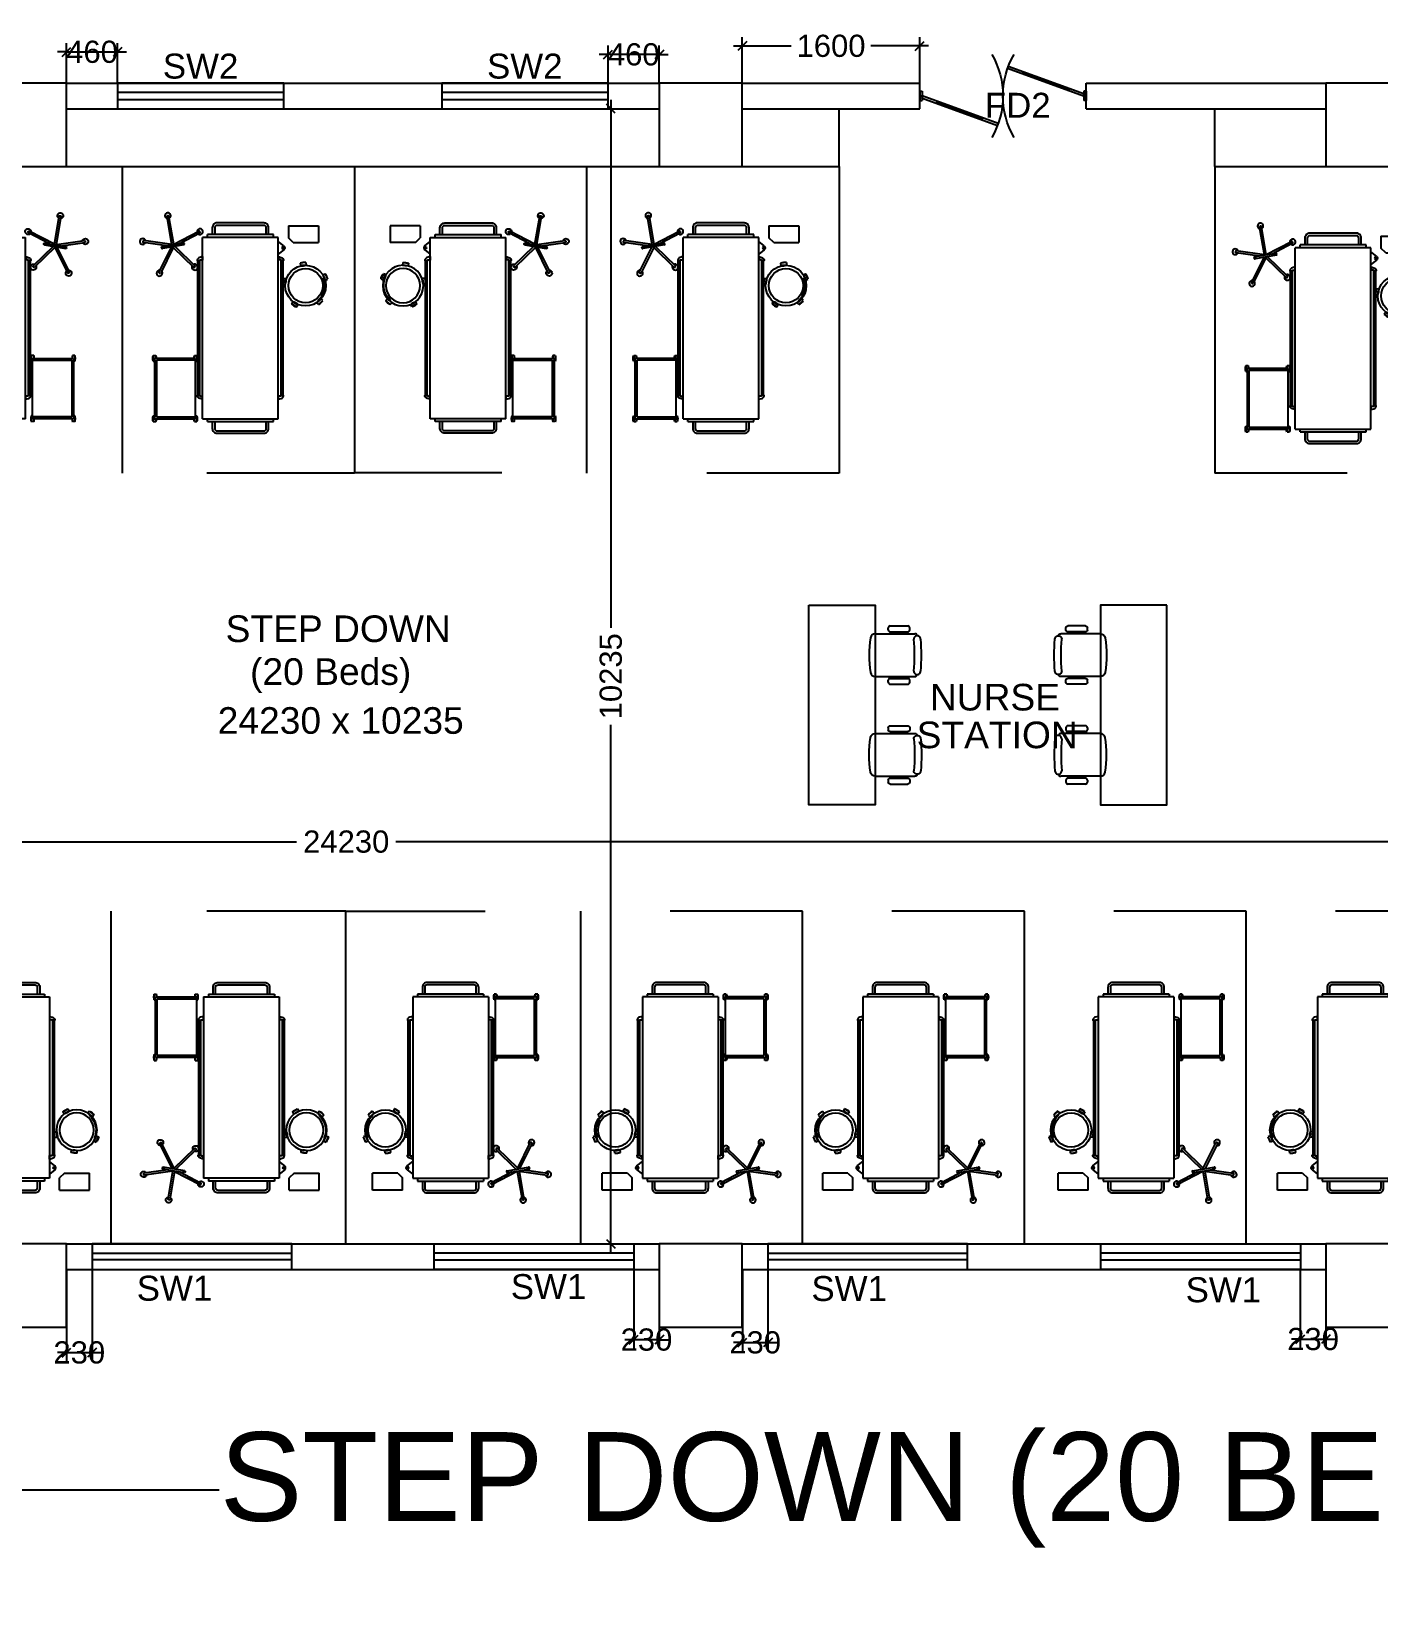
# Model space of a CAD drawing. Extents: x 7897917 to 8423973, y -6487334 to -6173396.
# Drawn here: x 8010375 to 8022522, y -6375462 to -6361314 of the extents above; entities that cross this region are included whole.
import ezdxf
from ezdxf.enums import TextEntityAlignment as Align

# ---------------------------------------------------------------- set-up
doc = ezdxf.new("R2010")
doc.units = 0
doc.header["$LTSCALE"] = 600
doc.header["$MEASUREMENT"] = 0
doc.header["$PDMODE"] = 35
doc.layers.get('0').update_dxf_attribs({"linetype": 'CONTINUOUS'})
doc.layers.get('Defpoints').update_dxf_attribs({"linetype": 'CONTINUOUS'})
for name, color, linetype in [('Beds', 33, 'CONTINUOUS'), ('Counter', 7, 'CONTINUOUS'), ('DIM-TEXT', 8, 'CONTINUOUS'), ('Fire Door', 10, 'CONTINUOUS'), ('FURN', 32, 'CONTINUOUS'), ('furniture', 33, 'CONTINUOUS'), ('joinery', 7, 'CONTINUOUS'), ('LA-column', 3, 'CONTINUOUS'), ('LOADING', 140, 'CONTINUOUS'), ('PARTI', 21, 'CONTINUOUS'), ('Room Dim', 1, 'CONTINUOUS'), ('TEXT', 6, 'CONTINUOUS'), ('Walls', 7, 'CONTINUOUS'), ('WIN', 151, 'CONTINUOUS'), ('Working Dim', 5, 'CONTINUOUS')]:
    doc.layers.add(name, color=color, linetype=linetype)
doc.styles.add('ari', font='arial.ttf')
doc.styles.add('ARIAL', font='arial.ttf')
doc.styles.add('RT', font='romant.shx')
doc.linetypes.add('ZIGZAG', pattern='A,0.0001,-0.2,[131,ltypeshp.shx,S=0.2,R=0,X=-0.2,Y=0],-0.4,[131,ltypeshp.shx,S=0.2,R=180,X=0.2,Y=0],-0.2', length=0.8001)
doc.dimstyles.new('int. dim', dxfattribs={"dimtxt": 450, "dimasz": 80, "dimexe": 80, "dimexo": 0, "dimgap": 70, "dimtad": 0, "dimdec": 0, "dimzin": 12, "dimdsep": 46, "dimtxsty": 'ari', "dimblk": 'OBLIQUE', "dimcen": 2, "dimdle": 80, "dimclrd": 256, "dimclre": 256, "dimclrt": 6, "dimadec": 0, "dimazin": 0, "dimtfac": 1, "dimtdec": 0, "dimtix": 1, "dimtmove": 2, "dimatfit": 3, "dimfxl": 1, "dimtolj": 1, "dimtzin": 0, "dimlwd": -1, "dimlwe": -1, "dimarcsym": 0})
doc.dimstyles.new('TEXT', dxfattribs={"dimscale": 0, "dimtxt": 600, "dimasz": 300, "dimexe": 300, "dimexo": 30, "dimgap": 50, "dimtad": 0, "dimdec": 0, "dimzin": 0, "dimdsep": 46, "dimtxsty": 'RT', "dimblk": 'OBLIQUE', "dimcen": 0.09, "dimdle": 300, "dimclrd": 256, "dimclre": 256, "dimclrt": 170, "dimadec": 0, "dimazin": 0, "dimtfac": 1, "dimtdec": 0, "dimtofl": 0, "dimtmove": 2, "dimatfit": 3, "dimfxl": 1, "dimfrac": 2, "dimtolj": 1, "dimtzin": 0, "dimlwd": -1, "dimlwe": -1, "dimarcsym": 0})

# ---------------------------------------------------------------- blocks, each defined once
blk = doc.blocks.new('_Oblique')
at = {"color": 0, "linetype": 'ByBlock', "lineweight": -2}
blk.add_line((-0.5, -0.5), (0.5, 0.5), dxfattribs=at)
blk = doc.blocks.new('*D229')
at = {"layer": 'Defpoints', "color": 0, "linetype": 'Continuous', "transparency": 16777216}
for p in [(8038814, -6372926, 18), (7997754, -6373078), (8038814, -6374464)]:
    blk.add_point(p, dxfattribs=at)
at = {"layer": 'DIM-TEXT', "transparency": 16777216}
for p, q in [((8038814, -6372926), (8038814, -6374764)), ((7997754, -6373078), (7997754, -6374764)), ((7997454, -6374464), (8012068, -6374464)), ((8039114, -6374464), (8024501, -6374464))]:
    blk.add_line(p, q, dxfattribs=at)
at = {"layer": 'DIM-TEXT', "linetype": 'Continuous', "transparency": 16777216, "xscale": 300, "yscale": 300, "zscale": 300, "rotation": 180}
blk.add_blockref('_Oblique', (7997754, -6374464), dxfattribs=at)
at = {"layer": 'DIM-TEXT', "linetype": 'Continuous', "transparency": 16777216, "xscale": 300, "yscale": 300, "zscale": 300}
blk.add_blockref('_Oblique', (8038814, -6374464), dxfattribs=at)
at = {"layer": 'DIM-TEXT', "color": 170, "linetype": 'Continuous', "transparency": 16777216, "insert": (8018284, -6374464), "char_height": 750, "attachment_point": 5, "style": 'ari'}
blk.add_mtext('\\A1;{\\H1.067x;STEP DOWN (20 BEDS) }', dxfattribs=at)
blk = doc.blocks.new('HF12177-P')
for p, q in [((-0.02, -0.007), (-0.189, 0.225)), ((0, 0), (-0.172, 0.237)), ((0, 0), (0.172, 0.237)), ((0.02, -0.007), (0.189, 0.225)), ((-0.063, -0.027), (-0.295, -0.102)), ((-0.01, -0.031), (-0.289, -0.121)), ((-0.12, -0.015), (-0.12, -0.019)), ((-0.112, -0.007), (0.112, -0.007)), ((-0.112, -0.027), (0.112, -0.027)), ((-0.1, -0.007), (-0.1, -0.027)), ((-0.01, -0.031), (-0.01, -0.324)), ((0.01, -0.031), (0.01, -0.324)), ((0.01, -0.031), (0.289, -0.121)), ((0.063, -0.027), (0.295, -0.102)), ((0.1, -0.007), (0.1, -0.027)), ((0.12, -0.015), (0.12, -0.019))]:
    blk.add_line(p, q)
for centre, radius, start, end in [((-0.185, 0.238), 0.03, 325.4712, 286.5288), ((-0.182, 0.23), 0.008, 126.3733, 216), ((0, -0.017), 0.315, 125.6267, 126.3733), ((-0.179, 0.233), 0.008, 36, 125.6267), ((0.185, 0.238), 0.03, 253.4712, 214.5288), ((0.179, 0.233), 0.008, 54.3733, 144), ((0, -0.017), 0.315, 53.6267, 54.3733), ((0.182, 0.23), 0.008, 324, 53.6267), ((-0.3, -0.114), 0.03, 37.4712, 358.5288), ((-0.293, -0.11), 0.008, 108, 197.6267), ((0, -0.017), 0.315, 197.6267, 198.3733), ((-0.291, -0.114), 0.008, 198.3733, 288), ((-0.112, -0.015), 0.008, 90, 180), ((-0.112, -0.019), 0.008, 180, 270), ((0.112, -0.015), 0.008, 0, 90), ((0.112, -0.019), 0.008, 270, 0), ((0.3, -0.114), 0.03, 181.4712, 142.5288), ((0.291, -0.114), 0.008, 252, 341.6267), ((0.293, -0.11), 0.008, 342.3733, 72), ((0, -0.017), 0.315, 341.6267, 342.3733), ((0, -0.332), 0.03, 109.4712, 70.5288), ((-0.002, -0.324), 0.008, 180, 269.6267), ((0.002, -0.324), 0.008, 270.3733, 0), ((0, -0.017), 0.315, 269.6267, 270.3733)]:
    blk.add_arc(centre, radius, start, end)
blk = doc.blocks.new('HF10037A-P')
for p, q in [((-0.03, 0.413), (-0.03, 0.388)), ((0.03, 0.413), (-0.03, 0.413)), ((0.03, 0.388), (-0.03, 0.388)), ((0.03, 0.413), (0.03, 0.388)), ((-0.216, 0.279), (-0.23, 0.221)), ((-0.23, 0.221), (-0.206, 0.215)), ((-0.216, 0.279), (-0.192, 0.273)), ((-0.192, 0.273), (-0.206, 0.215)), ((0.191, 0.27), (0.215, 0.277)), ((0.191, 0.27), (0.209, 0.212)), ((0.191, 0.237), (0.2, 0.24)), ((0.209, 0.212), (0.233, 0.22)), ((0.215, 0.277), (0.233, 0.22)), ((-0.164, 0.006), (-0.149, 0.026)), ((-0.164, 0.006), (-0.116, -0.03)), ((-0.149, 0.026), (-0.101, -0.01)), ((0.096, -0.011), (0.146, 0.023)), ((0.111, 0.011), (0.116, 0.003)), ((0.111, -0.031), (0.16, 0.003)), ((0.16, 0.003), (0.146, 0.023)), ((-0.116, -0.03), (-0.101, -0.01)), ((0.111, -0.031), (0.096, -0.011))]:
    blk.add_line(p, q)
for radius in [0.21, 0.177]:
    blk.add_circle((0, 0.177), radius)
for centre, radius, start, end in [((0, 0.325), 0.0925, 71.0754, 108.9246), ((0, 0.475), 0.0925, 251.0754, 288.9246), ((-0.138, 0.229), 0.0925, 147.3419, 185.1912), ((-0.284, 0.265), 0.0925, 327.3419, 5.1912), ((0, 0.177), 0.2, 303.6037, 17.3657), ((0.284, 0.268), 0.0925, 178.8412, 216.6904), ((0.141, 0.222), 0.0925, 358.8412, 36.6904), ((-0.087, 0.058), 0.0925, 214.1875, 252.0368), ((-0.177, -0.062), 0.0925, 34.1875, 72.0368), ((0.171, -0.066), 0.0925, 105.5121, 143.3614), ((0.086, 0.058), 0.0925, 285.5121, 323.3614)]:
    blk.add_arc(centre, radius, start, end)
blk = doc.blocks.new('ME17678-P')
at = {"layer": 'furniture', "color": 21}
for p, q in [((-0.05, 0.175), (0.26, 0.175)), ((-0.05, 0.175), (-0.05, 0.05)), ((0.26, 0.175), (0.26, 0)), ((0, 0), (-0.05, 0.05)), ((0, 0), (0.26, 0))]:
    blk.add_line(p, q, dxfattribs=at)
blk = doc.blocks.new('A$C6969112B')
at = {"layer": 'furniture', "color": 8}
for p, q in [((428, 1689), (478, 1729)), ((478, 1766), (1160, 1766)), ((478, 131), (478, 1766)), ((521, 1793), (1116, 1793)), ((521, 1766), (521, 1793)), ((1116, 1766), (1116, 1793)), ((1160, 131), (1160, 1766)), ((428, 1654), (478, 1615)), ((432, 1559), (432, 1557)), ((434, 343), (434, 1557)), ((451, 343), (451, 1557)), ((453, 1559), (453, 1557)), ((476, 1595), (476, 1561)), ((1162, 1595), (1162, 1561)), ((1185, 1559), (1185, 1557)), ((1186, 343), (1186, 1557)), ((1204, 343), (1204, 1557)), ((1205, 1559), (1205, 1557)), ((1234, 703), (1212, 703)), ((1212, 703), (1212, 650)), ((1223, 650), (1212, 650)), ((1223, 131), (1223, 676)), ((1223, 676), (1594, 676)), ((1223, 659), (1577, 659)), ((1234, 703), (1234, 676)), ((1577, 659), (1577, 148)), ((1605, 703), (1583, 703)), ((1583, 703), (1583, 676)), ((1594, 676), (1594, 131)), ((1605, 650), (1594, 650)), ((1605, 703), (1605, 650)), ((432, 340), (432, 343)), ((453, 340), (453, 343)), ((476, 304), (476, 339)), ((1162, 304), (1162, 339)), ((1185, 340), (1185, 343)), ((1205, 340), (1205, 343)), ((1223, 157), (1212, 157)), ((1212, 157), (1212, 105)), ((1577, 148), (1223, 148)), ((1605, 157), (1594, 157)), ((1605, 157), (1605, 105)), ((1160, 131), (478, 131)), ((521, 105), (521, 131)), ((1116, 105), (521, 105)), ((1116, 105), (1116, 131)), ((1234, 105), (1212, 105)), ((1594, 131), (1223, 131)), ((1234, 131), (1234, 105)), ((1583, 131), (1583, 105)), ((1605, 105), (1583, 105))]:
    blk.add_line(p, q, dxfattribs=at)
for points in [[(565, 1793), (565, 1854, -0.414214), (608, 1897), (1029, 1897, -0.414214), (1073, 1854), (1073, 1793)], [(587, 1793), (587, 1854, -0.414214), (608, 1875), (1029, 1875, -0.414214), (1051, 1854), (1051, 1793)], [(476, 1593), (451, 1585, 0.318781), (430, 1563), (430, 1559), (455, 1559), (455, 1563), (476, 1563)], [(1162, 1593), (1186, 1585, -0.318781), (1208, 1563), (1208, 1559), (1182, 1559), (1182, 1563), (1162, 1563)], [(476, 307), (451, 314, -0.318781), (430, 336), (430, 340), (455, 340), (455, 336), (476, 336)], [(1162, 307), (1186, 314, 0.318781), (1208, 336), (1208, 340), (1182, 340), (1182, 336), (1162, 336)], [(1073, 105), (1073, 44, -0.414214), (1029, 0), (608, 0, -0.414214), (565, 44), (565, 105)], [(1051, 105), (1051, 44, -0.414214), (1029, 22), (608, 22, -0.414214), (587, 44), (587, 105)]]:
    blk.add_lwpolyline(points, format="xyb", dxfattribs=at)
for points in [[(432, 1557), (453, 1557)], [(476, 1595), (478, 1595)], [(476, 1561), (478, 1561)], [(1162, 1595), (1160, 1595)], [(1162, 1561), (1160, 1561)], [(1205, 1557), (1185, 1557)], [(432, 343), (453, 343)], [(476, 339), (478, 339)], [(476, 304), (478, 304)], [(1162, 339), (1160, 339)], [(1162, 304), (1160, 304)], [(1205, 343), (1185, 343)]]:
    blk.add_lwpolyline(points, dxfattribs=at)
blk.add_circle((435, 1672), 9.27, dxfattribs=at)
for centre, radius, start, end in [((441, 1672), 21.4, 125.427, 234.573), ((1289, 676), 80.7, 161.0754, 198.9246), ((1158, 676), 80.7, 0, 18.9246), ((1660, 676), 80.7, 161.0754, 180), ((1529, 676), 80.7, 341.0754, 18.9246), ((1289, 131), 80.7, 161.0754, 198.9246), ((1529, 131), 80.7, 341.0754, 18.9246), ((1158, 131), 80.7, 341.0754, 0), ((1660, 131), 80.7, 180, 198.9246)]:
    blk.add_arc(centre, radius, start, end, dxfattribs=at)
at = {"layer": 'LOADING', "color": 8, "yscale": 872.7299101983663, "zscale": 872.7299101979671}
for name, p, xscale, rotation in [('HF12177-P', (1425, 1676), -872.7299101979006, 170.2976301882088), ('HF10037A-P', (215, 1178), -872.7299102004868, 353.6512974186875)]:
    blk.add_blockref(name, p, dxfattribs=dict(at, xscale=xscale, rotation=rotation))
at = {"layer": 'LOADING', "color": 8, "xscale": -872.7299101983663, "yscale": 872.7299101983663, "zscale": 872.7299101979671}
blk.add_blockref('ME17678-P', (343, 1719), dxfattribs=at)
blk = doc.blocks.new('A$C3F1C328A')
at = {"layer": 'furniture'}
for p, q in [((355, 204), (-2, 204)), ((44, 238), (44, 257)), ((221, 274), (61, 274)), ((221, 221), (61, 221)), ((172, 204), (172, 221)), ((196, 204), (196, 221)), ((238, 238), (238, 257)), ((355, -182), (-2, -182)), ((44, -234), (44, -216)), ((221, -199), (61, -199)), ((221, -251), (61, -251)), ((172, -199), (172, -182)), ((196, -199), (196, -182)), ((238, -234), (238, -216))]:
    blk.add_line(p, q, dxfattribs=at)
at = {"layer": 'furniture', "extrusion": (0, 0, -1)}
for centre, major_axis, start_param, end_param in [((1541, 11), (1599, -105), 2.986471, 3.166131), ((-24, 155), (21.7, -21.7), 2.356194, 5.497787), ((-2, 182), (-15.5, -15.5), 0.934239, 2.356194), ((1555, 11), (11, -1555), 1.485446, 1.670638), ((61, 257), (-12.1, -12.1), 0.785398, 2.356194), ((61, 238), (12.1, -12.1), 0.785398, 2.356194), ((221, 257), (12.1, -12.1), 3.926991, 5.497787), ((221, 238), (-12.1, -12.1), 3.926991, 5.497787), ((355, 160), (-12.6, -41.9), 2.848497, 4.251168), ((-525, 11), (9, -936), 4.553487, 4.889738), ((-24, -133), (21.7, -21.7), 5.497787, 8.63938), ((-2, -160), (15.5, -15.5), 0.785398, 2.207354), ((61, -216), (-12.1, -12.1), 0.785398, 2.356194), ((61, -234), (12.1, -12.1), 0.785398, 2.356194), ((221, -216), (12.1, -12.1), 3.926991, 5.497787), ((221, -234), (-12.1, -12.1), 3.926991, 5.497787), ((355, -138), (0.5, -43.8), -1.391051, 0.011619)]:
    blk.add_ellipse(centre, major_axis=major_axis, ratio=1, start_param=start_param, end_param=end_param, dxfattribs=at)
blk = doc.blocks.new('*D884')
at = {"layer": 'Defpoints', "color": 0, "transparency": 16777216}
for p in [(8001099, -6368620), (8025329, -6368588), (8001099, -6369016)]:
    blk.add_point(p, dxfattribs=at)
at = {"layer": 'Working Dim', "transparency": 16777216}
for p, q in [((8001019, -6368620), (8012766, -6368620)), ((8001099, -6369016), (8001099, -6368540)), ((8025409, -6368620), (8013661, -6368620)), ((8025329, -6368588), (8025329, -6368700))]:
    blk.add_line(p, q, dxfattribs=at)
at = {"layer": 'Working Dim', "transparency": 16777216, "xscale": 80, "yscale": 80, "zscale": 80, "rotation": 180}
blk.add_blockref('_Oblique', (8001099, -6368620), dxfattribs=at)
at = {"layer": 'Working Dim', "transparency": 16777216, "xscale": 80, "yscale": 80, "zscale": 80}
blk.add_blockref('_Oblique', (8025329, -6368620), dxfattribs=at)
at = {"layer": 'Working Dim', "color": 6, "transparency": 16777216, "insert": (8013214, -6368620), "char_height": 200, "attachment_point": 5, "style": 'ari'}
blk.add_mtext('\\A1;24230', dxfattribs=at)
blk = doc.blocks.new('*D1264')
at = {"layer": 'Defpoints', "color": 0, "transparency": 16777216}
for p in [(8018385, -6361445), (8016785, -6361781, 1), (8018385, -6361781, 1)]:
    blk.add_point(p, dxfattribs=at)
at = {"layer": 'Working Dim', "transparency": 16777216}
for p, q in [((8016785, -6361781), (8016785, -6361365)), ((8018385, -6361781), (8018385, -6361365)), ((8016705, -6361445), (8017226, -6361445)), ((8018465, -6361445), (8017944, -6361445))]:
    blk.add_line(p, q, dxfattribs=at)
at = {"layer": 'Working Dim', "transparency": 16777216, "xscale": 80, "yscale": 80, "zscale": 80, "rotation": 180}
blk.add_blockref('_Oblique', (8016785, -6361445), dxfattribs=at)
at = {"layer": 'Working Dim', "transparency": 16777216, "xscale": 80, "yscale": 80, "zscale": 80}
blk.add_blockref('_Oblique', (8018385, -6361445), dxfattribs=at)
at = {"layer": 'Working Dim', "color": 6, "transparency": 16777216, "insert": (8017585, -6361445), "char_height": 200, "attachment_point": 5, "style": 'ari'}
blk.add_mtext('\\A1;1600', dxfattribs=at)
blk = doc.blocks.new('*D1278')
at = {"layer": 'Defpoints', "color": 0, "transparency": 16777216}
for p in [(8010692, -6372476), (8010922, -6372476), (8010922, -6373226)]:
    blk.add_point(p, dxfattribs=at)
at = {"layer": 'Working Dim', "transparency": 16777216}
for p, q in [((8010692, -6372476), (8010692, -6373306)), ((8010922, -6372476), (8010922, -6373306)), ((8010692, -6373226), (8010612, -6373226)), ((8010692, -6373226), (8010922, -6373226)), ((8010922, -6373226), (8011002, -6373226))]:
    blk.add_line(p, q, dxfattribs=at)
at = {"layer": 'Working Dim', "transparency": 16777216, "xscale": 80, "yscale": 80, "zscale": 80}
blk.add_blockref('_Oblique', (8010692, -6373226), dxfattribs=at)
at = {"layer": 'Working Dim', "transparency": 16777216, "xscale": 80, "yscale": 80, "zscale": 80, "rotation": 180}
blk.add_blockref('_Oblique', (8010922, -6373226), dxfattribs=at)
at = {"layer": 'Working Dim', "color": 6, "transparency": 16777216, "insert": (8010807, -6373226), "char_height": 200, "attachment_point": 5, "style": 'ari'}
blk.add_mtext('\\A1;230', dxfattribs=at)
blk = doc.blocks.new('*D1279')
at = {"layer": 'Defpoints', "color": 0, "transparency": 16777216}
for p in [(8015806, -6372476), (8016036, -6372476), (8015806, -6373110)]:
    blk.add_point(p, dxfattribs=at)
at = {"layer": 'Working Dim', "transparency": 16777216}
for p, q in [((8015806, -6372476), (8015806, -6373190)), ((8016036, -6372476), (8016036, -6373190)), ((8015806, -6373110), (8015726, -6373110)), ((8016036, -6373110), (8015806, -6373110)), ((8016036, -6373110), (8016116, -6373110))]:
    blk.add_line(p, q, dxfattribs=at)
at = {"layer": 'Working Dim', "transparency": 16777216, "xscale": 80, "yscale": 80, "zscale": 80}
blk.add_blockref('_Oblique', (8015806, -6373110), dxfattribs=at)
at = {"layer": 'Working Dim', "transparency": 16777216, "xscale": 80, "yscale": 80, "zscale": 80, "rotation": 180}
blk.add_blockref('_Oblique', (8016036, -6373110), dxfattribs=at)
at = {"layer": 'Working Dim', "color": 6, "transparency": 16777216, "insert": (8015921, -6373110), "char_height": 200, "attachment_point": 5, "style": 'ari'}
blk.add_mtext('\\A1;230', dxfattribs=at)
blk = doc.blocks.new('*D1280')
at = {"layer": 'Defpoints', "color": 0, "transparency": 16777216}
for p in [(8016786, -6372476), (8017016, -6372476), (8017016, -6373135)]:
    blk.add_point(p, dxfattribs=at)
at = {"layer": 'Working Dim', "transparency": 16777216}
for p, q in [((8016786, -6372476), (8016786, -6373215)), ((8017016, -6372476), (8017016, -6373215)), ((8016786, -6373135), (8016706, -6373135)), ((8016786, -6373135), (8017016, -6373135)), ((8017016, -6373135), (8017096, -6373135))]:
    blk.add_line(p, q, dxfattribs=at)
at = {"layer": 'Working Dim', "transparency": 16777216, "xscale": 80, "yscale": 80, "zscale": 80}
blk.add_blockref('_Oblique', (8016786, -6373135), dxfattribs=at)
at = {"layer": 'Working Dim', "transparency": 16777216, "xscale": 80, "yscale": 80, "zscale": 80, "rotation": 180}
blk.add_blockref('_Oblique', (8017016, -6373135), dxfattribs=at)
at = {"layer": 'Working Dim', "color": 6, "transparency": 16777216, "insert": (8016901, -6373135), "char_height": 200, "attachment_point": 5, "style": 'ari'}
blk.add_mtext('\\A1;230', dxfattribs=at)
blk = doc.blocks.new('*D1281')
at = {"layer": 'Defpoints', "color": 0, "transparency": 16777216}
for p in [(8021816, -6372476), (8022046, -6372476), (8022046, -6373105)]:
    blk.add_point(p, dxfattribs=at)
at = {"layer": 'Working Dim', "transparency": 16777216}
for p, q in [((8021816, -6372476), (8021816, -6373185)), ((8022046, -6372476), (8022046, -6373185)), ((8021816, -6373105), (8021736, -6373105)), ((8021816, -6373105), (8022046, -6373105)), ((8022046, -6373105), (8022126, -6373105))]:
    blk.add_line(p, q, dxfattribs=at)
at = {"layer": 'Working Dim', "transparency": 16777216, "xscale": 80, "yscale": 80, "zscale": 80}
blk.add_blockref('_Oblique', (8021816, -6373105), dxfattribs=at)
at = {"layer": 'Working Dim', "transparency": 16777216, "xscale": 80, "yscale": 80, "zscale": 80, "rotation": 180}
blk.add_blockref('_Oblique', (8022046, -6373105), dxfattribs=at)
at = {"layer": 'Working Dim', "color": 6, "transparency": 16777216, "insert": (8021931, -6373105), "char_height": 200, "attachment_point": 5, "style": 'ari'}
blk.add_mtext('\\A1;230', dxfattribs=at)
blk = doc.blocks.new('*D1477')
at = {"layer": 'Defpoints', "color": 0, "transparency": 16777216}
for p in [(8015289, -6362011), (8015307, -6372246), (8015600, -6372246)]:
    blk.add_point(p, dxfattribs=at)
at = {"layer": 'Working Dim', "transparency": 16777216}
for p, q in [((8015600, -6361931), (8015600, -6366690)), ((8015289, -6362011), (8015680, -6362011)), ((8015600, -6372326), (8015600, -6367566)), ((8015307, -6372246), (8015680, -6372246))]:
    blk.add_line(p, q, dxfattribs=at)
at = {"layer": 'Working Dim', "transparency": 16777216, "xscale": 80, "yscale": 80, "zscale": 80}
for p, rotation in [((8015600, -6362011), 90), ((8015600, -6372246), 270)]:
    blk.add_blockref('_Oblique', p, dxfattribs=dict(at, rotation=rotation))
at = {"layer": 'Working Dim', "color": 6, "transparency": 16777216, "insert": (8015600, -6367128), "char_height": 200, "attachment_point": 5, "rotation": 90, "style": 'ari'}
blk.add_mtext('\\A1;10235', dxfattribs=at)
blk = doc.blocks.new('A$C15456D16')
at = {"layer": 'Fire Door'}
for p, q in [((969, -4), (56, 329)), ((969, -4), (56, 329)), ((969, -4), (56, 329)), ((979, 23), (65, 355)), ((979, 23), (65, 355)), ((979, 23), (65, 355)), ((248, 289), (238, 262)), ((248, 289), (238, 262)), ((248, 289), (238, 262)), ((791, 76), (243, 276)), ((791, 76), (243, 276)), ((791, 76), (243, 276)), ((-1000, 56), (-972, 56)), ((-1000, -56), (-1000, 56)), ((-1000, 56), (-972, 56)), ((-1000, -56), (-1000, 56)), ((-1000, 56), (-972, 56)), ((-1000, -56), (-1000, 56)), ((-979, -23), (-969, 4)), ((-979, -23), (-969, 4)), ((-979, -23), (-969, 4)), ((-972, -56), (-972, 56)), ((-972, -56), (-972, 56)), ((-972, -56), (-972, 56)), ((-969, 4), (-56, -329)), ((-969, 4), (-56, -329)), ((-969, 4), (-56, -329)), ((796, 89), (786, 63)), ((796, 89), (786, 63)), ((796, 89), (786, 63)), ((979, 23), (969, -4)), ((979, 23), (969, -4)), ((979, 23), (969, -4)), ((1000, 56), (972, 56)), ((972, -56), (972, 56)), ((1000, 56), (972, 56)), ((972, -56), (972, 56)), ((1000, 56), (972, 56)), ((972, -56), (972, 56)), ((1000, -56), (1000, 56)), ((1000, -56), (1000, 56)), ((1000, -56), (1000, 56)), ((-1000, -56), (-972, -56)), ((-1000, -56), (-972, -56)), ((-1000, -56), (-972, -56)), ((-979, -23), (-65, -355)), ((-979, -23), (-65, -355)), ((-979, -23), (-65, -355)), ((-796, -89), (-786, -63)), ((-796, -89), (-786, -63)), ((-796, -89), (-786, -63)), ((-791, -76), (-243, -276)), ((-791, -76), (-243, -276)), ((-791, -76), (-243, -276)), ((1000, -56), (972, -56)), ((1000, -56), (972, -56)), ((1000, -56), (972, -56)), ((-238, -262), (-248, -289)), ((-238, -262), (-248, -289)), ((-238, -262), (-248, -289))]:
    blk.add_line(p, q, dxfattribs=at)
at = {"layer": 'Fire Door', "extrusion": (0, 0, -1)}
for centre, major_axis, start_param, end_param in [((-1000, 0), (-1000, 0), 2.617886, 3.665084), ((-1000, 0), (-1000, 0), 2.617886, 3.665084), ((-1000, 0), (-1000, 0), 2.617886, 3.665084), ((1000, 0), (1000, 0), 2.618102, 3.665299), ((1000, 0), (1000, 0), 2.618102, 3.665299), ((1000, 0), (1000, 0), 2.618102, 3.665299)]:
    blk.add_ellipse(centre, major_axis=major_axis, ratio=1, start_param=start_param, end_param=end_param, dxfattribs=at)
blk = doc.blocks.new('*D1721')
at = {"layer": 'Defpoints', "color": 0, "transparency": 16777216}
for p in [(8011152, -6361499), (8010692, -6361781, 1), (8011152, -6361781, -4)]:
    blk.add_point(p, dxfattribs=at)
at = {"layer": 'Working Dim', "transparency": 16777216}
for p, q in [((8010692, -6361781), (8010692, -6361419)), ((8011152, -6361781), (8011152, -6361419)), ((8010692, -6361499), (8010612, -6361499)), ((8010692, -6361499), (8011152, -6361499)), ((8011152, -6361499), (8011232, -6361499))]:
    blk.add_line(p, q, dxfattribs=at)
at = {"layer": 'Working Dim', "transparency": 16777216, "xscale": 80, "yscale": 80, "zscale": 80}
blk.add_blockref('_Oblique', (8010692, -6361499), dxfattribs=at)
at = {"layer": 'Working Dim', "transparency": 16777216, "xscale": 80, "yscale": 80, "zscale": 80, "rotation": 180}
blk.add_blockref('_Oblique', (8011152, -6361499), dxfattribs=at)
at = {"layer": 'Working Dim', "color": 6, "transparency": 16777216, "insert": (8010922, -6361499), "char_height": 200, "attachment_point": 5, "style": 'ari'}
blk.add_mtext('\\A1;460', dxfattribs=at)
blk = doc.blocks.new('*D1722')
at = {"layer": 'Defpoints', "color": 0, "transparency": 16777216}
for p in [(8015575, -6361522), (8015575, -6361781, 1), (8016036, -6361781)]:
    blk.add_point(p, dxfattribs=at)
at = {"layer": 'Working Dim', "transparency": 16777216}
for p, q in [((8015575, -6361522), (8015495, -6361522)), ((8015575, -6361781), (8015575, -6361442)), ((8016036, -6361522), (8015575, -6361522)), ((8016036, -6361781), (8016036, -6361442)), ((8016036, -6361522), (8016116, -6361522))]:
    blk.add_line(p, q, dxfattribs=at)
at = {"layer": 'Working Dim', "transparency": 16777216, "xscale": 80, "yscale": 80, "zscale": 80}
blk.add_blockref('_Oblique', (8015575, -6361522), dxfattribs=at)
at = {"layer": 'Working Dim', "transparency": 16777216, "xscale": 80, "yscale": 80, "zscale": 80, "rotation": 180}
blk.add_blockref('_Oblique', (8016036, -6361522), dxfattribs=at)
at = {"layer": 'Working Dim', "color": 6, "transparency": 16777216, "insert": (8015806, -6361522), "char_height": 200, "attachment_point": 5, "style": 'ari'}
blk.add_mtext('\\A1;460', dxfattribs=at)

msp = doc.modelspace()

# ---------------------------------------------------------------- linework, layer by layer
at = {"layer": 'Beds', "linetype": 'ZIGZAG', "ltscale": 0.6}
for p, q in [((8011193.832, -6362530.491), (8011193.832, -6365295.443)), ((8013289.176, -6362530.492), (8013289.176, -6365295.22)), ((8015379.521, -6362530.491), (8015379.521, -6365295.443)), ((8017658.86, -6362530.492), (8017658.86, -6365295.444)), ((8021044.691, -6362530.492), (8021044.691, -6365295.444)), ((8011957.763, -6365295.22), (8013289.176, -6365295.22)), ((8014615.589, -6365295.22), (8013289.176, -6365295.22)), ((8017658.86, -6365295.444), (8016463.863, -6365295.444)), ((8021044.691, -6365295.42), (8022239.688, -6365295.42)), ((8011093.689, -6372245.544), (8011093.689, -6369245.593)), ((8013211.233, -6369245.655), (8011956.544, -6369245.655)), ((8013211.233, -6369245.578), (8014466.537, -6369245.578)), ((8013211.233, -6372245.544), (8013211.233, -6369245.593)), ((8015328.778, -6372245.544), (8015328.778, -6369245.593)), ((8017328.778, -6369245.593), (8016133.781, -6369245.593)), ((8017328.778, -6372245.544), (8017328.778, -6369245.593)), ((8019328.778, -6369245.697), (8018133.781, -6369245.697)), ((8019328.778, -6372245.648), (8019328.778, -6369245.697)), ((8021328.778, -6369245.593), (8020133.781, -6369245.593)), ((8021328.778, -6372245.544), (8021328.778, -6369245.593)), ((8023328.778, -6369245.592), (8022133.781, -6369245.592))]:
    msp.add_line(p, q, dxfattribs=at)
at = {"layer": 'Counter', "elevation": 1.046}
for points in [[(8017383.439, -6366487.305), (8017983.439, -6366487.305), (8017983.439, -6368287.402), (8017383.439, -6368287.402)], [(8020613.439, -6366487.305), (8020013.439, -6366487.305), (8020013.439, -6368287.402), (8020613.439, -6368287.402)]]:
    msp.add_lwpolyline(points, close=True, dxfattribs=at)
at = {"layer": 'FURN'}
for points in [[(8017383.439, -6366487.305), (8017983.439, -6366487.305), (8017983.439, -6368287.402), (8017383.439, -6368287.402)], [(8020613.439, -6366487.305), (8020013.439, -6366487.305), (8020013.439, -6368287.402), (8020613.439, -6368287.402)]]:
    msp.add_lwpolyline(points, close=True, dxfattribs=at)
at = {"layer": 'LA-column', "color": 2, "elevation": 1.031}
for points in [[(8009941.872, -6362530.566), (8010691.872, -6362530.566), (8010691.872, -6361780.566), (8009941.872, -6361780.566)], [(8016034.872, -6362530.566), (8016784.872, -6362530.566), (8016784.872, -6361780.566), (8016034.872, -6361780.566)], [(8022046.373, -6362530.566), (8022796.373, -6362530.566), (8022796.373, -6361780.566), (8022046.373, -6361780.566)], [(8009941.872, -6372995.667), (8010691.872, -6372995.667), (8010691.872, -6372245.667), (8009941.872, -6372245.667)], [(8016034.872, -6372995.667), (8016784.872, -6372995.667), (8016784.872, -6372245.667), (8016034.872, -6372245.667)], [(8022046.373, -6372995.667), (8022796.373, -6372995.667), (8022796.373, -6372245.667), (8022046.373, -6372245.667)]]:
    msp.add_lwpolyline(points, close=True, dxfattribs=at)
at = {"layer": 'PARTI'}
for p, q in [((8017658.86, -6362530.492), (8017658.86, -6362010.605, 1.031)), ((8021044.691, -6362530.492), (8021044.691, -6362010.605, 1.031)), ((8008919.492, -6362530.492), (8017658.86, -6362530.492)), ((8021044.691, -6362530.492), (8025328.777, -6362530.492))]:
    msp.add_line(p, q, dxfattribs=at)
at = {"layer": 'Walls'}
for p, q in [((8010692.223, -6361780.525), (8016036.222, -6361780.525)), ((8016784.872, -6361780.605, 1.031), (8018384.622, -6361780.605, 1.031)), ((8018384.622, -6362010.605, 1.031), (8018384.622, -6361780.605, 1.031)), ((8019884.622, -6361780.605, 1.031), (8022046.373, -6361780.605, 1.031)), ((8019884.622, -6362010.605, 1.031), (8019884.622, -6361780.605, 1.031)), ((8010692.223, -6362010.525), (8016036.222, -6362010.525)), ((8016784.872, -6362010.605, 1.031), (8018384.622, -6362010.605, 1.031)), ((8019884.622, -6362010.605, 1.031), (8022046.373, -6362010.605, 1.031)), ((8010691.872, -6372245.573), (8016035.872, -6372245.573)), ((8016785.872, -6372245.573), (8022046.373, -6372245.573)), ((8010691.872, -6372475.573), (8016035.872, -6372475.573)), ((8016785.872, -6372475.573), (8022046.373, -6372475.573))]:
    msp.add_line(p, q, dxfattribs=at)
at = {"layer": 'WIN', "linetype": 'Continuous'}
for p, q in [((8012722.321, -6372390.122), (8010922.321, -6372390.122)), ((8014006.321, -6372390.122), (8015806.321, -6372390.122)), ((8018815.872, -6372390.122), (8017015.872, -6372390.122)), ((8020016.373, -6372390.122), (8021816.373, -6372390.122))]:
    msp.add_line(p, q, dxfattribs=at)
for points, elevation in [([(8011151.872, -6362010.525), (8012651.872, -6362010.525), (8012651.872, -6361780.524), (8011151.872, -6361780.524)], -4.1), ([(8014074.872, -6362010.525), (8015574.872, -6362010.525), (8015574.872, -6361780.525), (8014074.872, -6361780.525)], 1.031), ([(8011151.872, -6361927.741), (8012651.872, -6361927.741), (8012651.872, -6361863.308), (8011151.872, -6361863.308)], -4.1), ([(8014074.872, -6361927.741), (8015574.872, -6361927.741), (8015574.872, -6361863.308), (8014074.872, -6361863.308)], 1.031)]:
    msp.add_lwpolyline(points, close=True, dxfattribs=dict(at, elevation=elevation))
for points in [[(8012722.321, -6372475.573), (8012722.321, -6372245.573), (8010922.321, -6372245.573), (8010922.321, -6372475.573)], [(8014006.321, -6372475.573), (8014006.321, -6372245.573), (8015806.321, -6372245.573), (8015806.321, -6372475.573)], [(8018815.872, -6372475.573), (8018815.872, -6372245.573), (8017015.872, -6372245.573), (8017015.872, -6372475.573)], [(8020016.373, -6372475.573), (8020016.373, -6372245.573), (8021816.373, -6372245.573), (8021816.373, -6372475.573)]]:
    msp.add_lwpolyline(points, close=True, dxfattribs=at)
for points in [[(8010922.321, -6372331.023), (8012722.321, -6372331.023)], [(8015806.321, -6372331.023), (8014006.321, -6372331.023)], [(8017015.872, -6372331.023), (8018815.872, -6372331.023)], [(8021816.373, -6372331.023), (8020016.373, -6372331.023)]]:
    msp.add_lwpolyline(points, dxfattribs=at)

# ---------------------------------------------------------------- block references
at = {"layer": 'Beds'}
for p in [(8009162.403, -6364937.579), (8013494.09, -6364937.579)]:
    msp.add_blockref('A$C6969112B', p, dxfattribs=at)
at = {"layer": 'Beds', "xscale": -1}
for p in [(8013079.262, -6364937.579), (8017410.95, -6364937.579), (8022930.122, -6365030.624)]:
    msp.add_blockref('A$C6969112B', p, dxfattribs=at)
at = {"layer": 'Beds', "rotation": 180}
for p in [(8011015.893, -6369888.557), (8013087.195, -6369888.557)]:
    msp.add_blockref('A$C6969112B', p, dxfattribs=at)
at = {"layer": 'Beds', "xscale": -1, "rotation": 180}
for p in [(8013335.271, -6369888.557), (8015406.574, -6369888.557), (8017393.596, -6369888.661), (8019516.549, -6369888.557), (8021493.487, -6369888.557)]:
    msp.add_blockref('A$C6969112B', p, dxfattribs=at)
at = {"layer": 'Fire Door', "color": 3, "lineweight": 0, "xscale": 0.75, "yscale": 0.75, "zscale": 0.75, "rotation": 180}
msp.add_blockref('A$C15456D16', (8019134.636, -6361895.605, 1.031), dxfattribs=at)
at = {"layer": 'FURN', "color": 6, "xscale": -1}
msp.add_blockref('A$C3F1C328A', (8018338.382, -6366948.513), dxfattribs=at)
at = {"layer": 'FURN', "color": 6}
msp.add_blockref('A$C3F1C328A', (8019658.496, -6366948.513), dxfattribs=at)
at = {"layer": 'FURN', "color": 6, "rotation": 180}
msp.add_blockref('A$C3F1C328A', (8018338.382, -6367826.194), dxfattribs=at)
at = {"layer": 'FURN', "color": 6, "xscale": -1, "rotation": 180}
msp.add_blockref('A$C3F1C328A', (8019658.496, -6367826.194), dxfattribs=at)

# ---------------------------------------------------------------- texts
at = {"layer": 'Fire Door', "lineweight": 0, "style": 'ari'}
msp.add_text('FD2', height=225, dxfattribs=at).set_placement((8019268.474, -6362092.372, 1.031), align=Align.CENTER)
at = {"layer": 'joinery', "style": 'ari'}
for s, p in [('SW2', (8011900.967, -6361739.074, -11180.951)), ('SW2', (8014823.967, -6361739.074, -11175.82)), ('SW1', (8011665.752, -6372758.155)), ('SW1', (8015038.185, -6372743.73)), ('SW1', (8017748.699, -6372761.025)), ('SW1', (8021122.64, -6372772.185))]:
    msp.add_text(s, height=225, dxfattribs=at).set_placement(p, align=Align.CENTER)
at = {"layer": 'Room Dim', "style": 'ARIAL'}
msp.add_text('24230 x 10235', height=240, dxfattribs=at).set_placement((8013164.207, -6367646.898), align=Align.CENTER)
at = {"layer": 'TEXT', "color": 7, "style": 'ARIAL'}
for s, p in [('STEP DOWN', (8013141.451, -6366819.538)), ('(20 Beds)', (8013073.675, -6367205.898)), ('NURSE', (8019062.995, -6367436.663)), ('STATION', (8019082.968, -6367776.739))]:
    msp.add_text(s, height=240, dxfattribs=at).set_placement(p, align=Align.CENTER)

# ---------------------------------------------------------------- dimensions: what is measured, and where the dimension line sits
at = {"layer": 'DIM-TEXT', "linetype": 'Continuous'}
dim = msp.add_linear_dim(base=(8038814.189, -6374463.711, 14.331), p1=(7997754.348, -6373077.647, 14.331), p2=(8038814.189, -6372925.647, 32.311), angle=180, text='{\\H1.067x;STEP DOWN (20 BEDS) }', dimstyle='TEXT', override={"dimscale": 1, "dimtxt": 750, "dimexo": 0, "dimtxsty": 'ari'}, dxfattribs=at)
dim.commit()
dim.dimension.update_dxf_attribs({"geometry": '*D229', "text_midpoint": (8018284.268, -6374463.711, 14.331)})
at = {"layer": 'Working Dim'}
for base, p1, p2, picture, middle in [((8011151.872, -6361498.862), (8010691.872, -6361780.566, 1.031), (8011151.872, -6361780.524, -4.1), '*D1721', (8010921.872, -6361498.862)), ((8018384.622, -6361444.914), (8016784.872, -6361780.605, 1.031), (8018384.622, -6361780.605, 1.031), '*D1264', (8017584.747, -6361444.914)), ((8010922.321, -6373226.242), (8010691.872, -6372475.573), (8010922.321, -6372475.573), '*D1278', (8010807.096, -6373226.242)), ((8015806.321, -6373109.993), (8016035.872, -6372475.573), (8015806.321, -6372475.573), '*D1279', (8015921.097, -6373109.993)), ((8017015.872, -6373134.957), (8016785.872, -6372475.573), (8017015.872, -6372475.573), '*D1280', (8016900.872, -6373134.957)), ((8022046.373, -6373104.687), (8021816.373, -6372475.573), (8022046.373, -6372475.573), '*D1281', (8021931.373, -6373104.687))]:
    dim = msp.add_linear_dim(base=base, p1=p1, p2=p2, dimstyle='int. dim', override={"dimtxt": 200, "dimarcsym": 1}, dxfattribs=at)
    dim.commit()
    dim.dimension.update_dxf_attribs({"geometry": picture, "text_midpoint": middle})
dim = msp.add_linear_dim(base=(8015574.918, -6361521.655), p1=(8016036.222, -6361780.525), p2=(8015574.918, -6361780.525, 1.031), text='460', dimstyle='int. dim', override={"dimtxt": 200, "dimarcsym": 1}, dxfattribs=at)
dim.commit()
dim.dimension.update_dxf_attribs({"geometry": '*D1722', "text_midpoint": (8015805.57, -6361521.655)})
for base, p1, p2, angle, picture, middle in [((8015599.571, -6372245.573), (8015288.748, -6362010.605), (8015307.039, -6372245.573), 90, '*D1477', (8015599.571, -6367128.089)), ((8001098.784, -6368620.09), (8025328.778, -6368587.618), (8001098.784, -6369015.603), 180, '*D884', (8013213.781, -6368620.09))]:
    dim = msp.add_linear_dim(base=base, p1=p1, p2=p2, angle=angle, dimstyle='int. dim', override={"dimtxt": 200}, dxfattribs=at)
    dim.commit()
    dim.dimension.update_dxf_attribs({"geometry": picture, "text_midpoint": middle})

doc.saveas('drawing.dxf')
